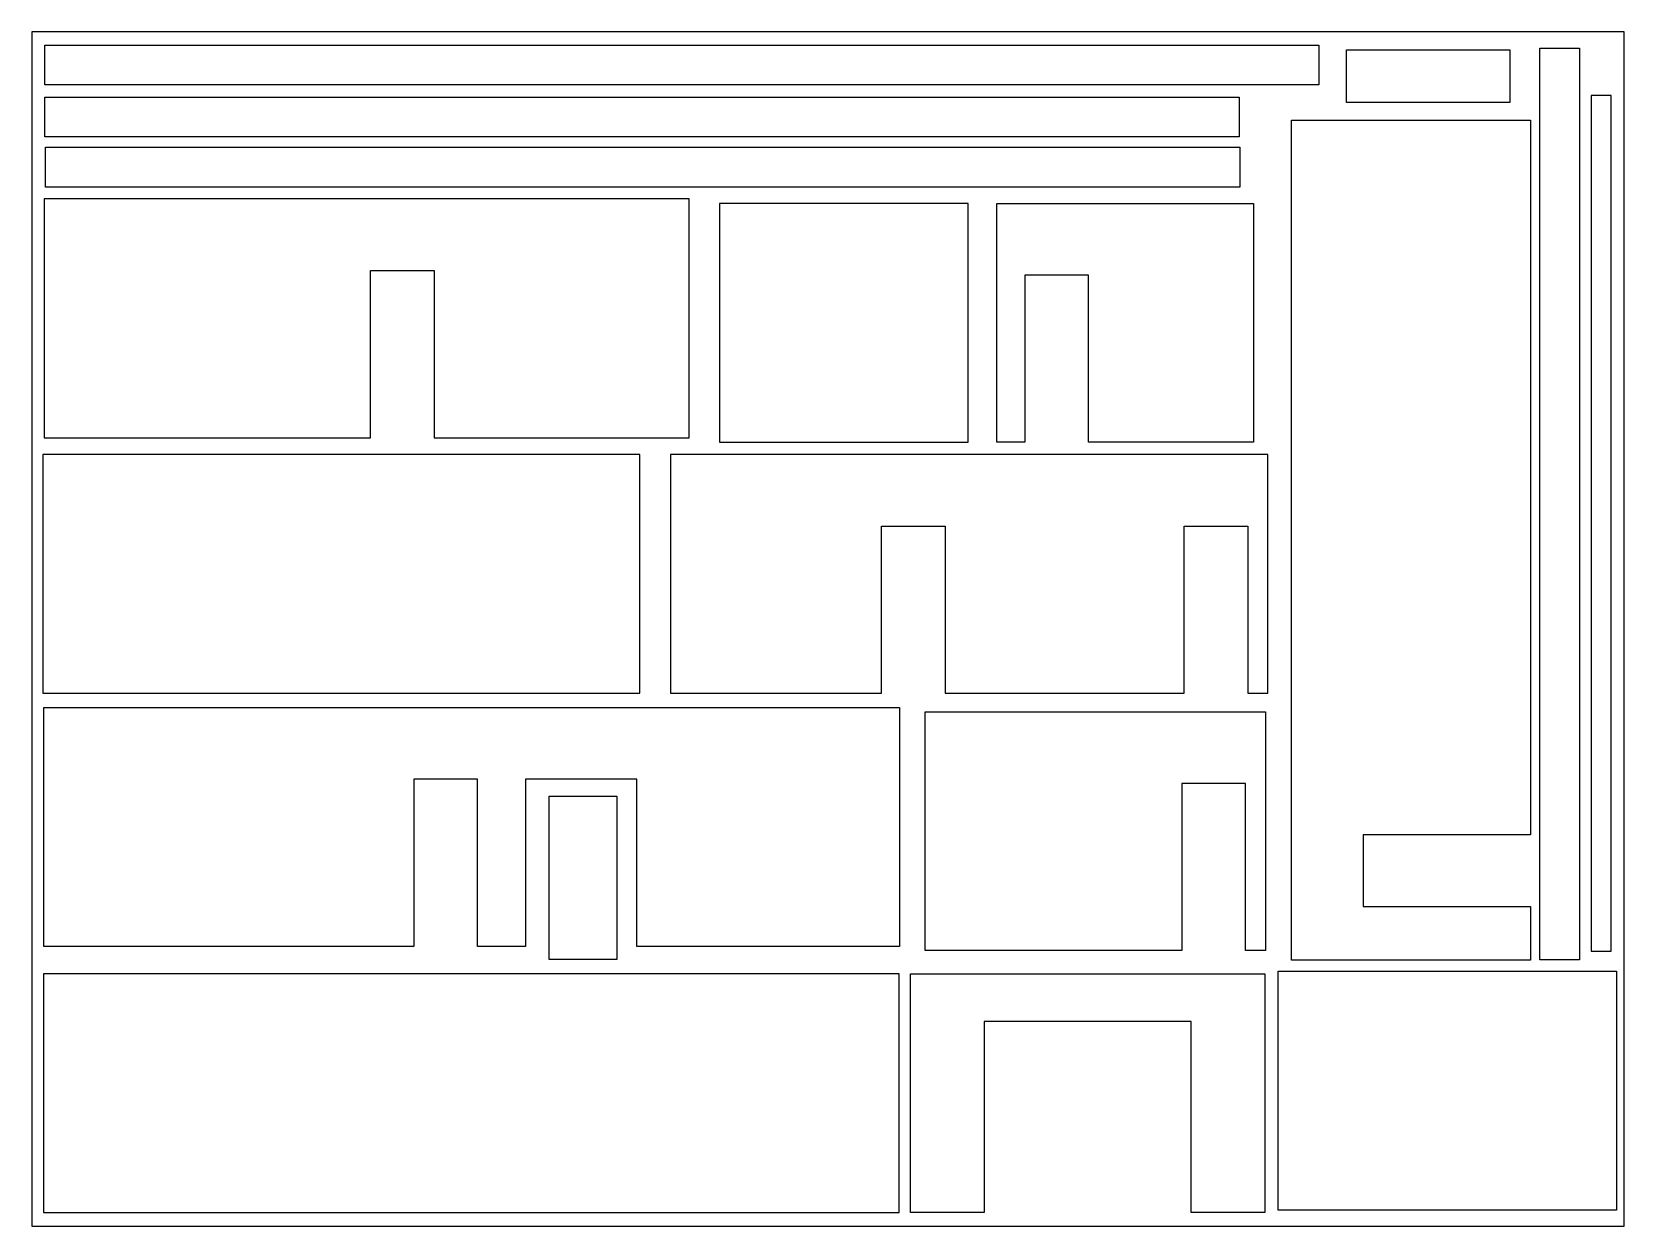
# Model space of a CAD drawing. Extents: x 0 to 800, y 0 to 600.
import ezdxf

# ---------------------------------------------------------------- set-up
doc = ezdxf.new("R2010")
doc.units = 0
doc.layers.get('0').update_dxf_attribs({"linetype": 'CONTINUOUS'})

msp = doc.modelspace()

# ---------------------------------------------------------------- linework, layer by layer
for points in [[(0, 0), (800, 0), (800, 600), (0, 600)], [(6.56, 573.33), (6.56, 593.33), (646.56, 593.33), (646.56, 573.33)], [(742.48, 564.47), (660.48, 564.47), (660.48, 590.97), (742.48, 590.97)], [(777.58, 133.83), (757.58, 133.83), (757.58, 591.83), (777.58, 591.83)], [(793.4, 138.08), (793.4, 568.08), (783.4, 568.08), (783.4, 138.08)], [(6.54, 547.21), (6.54, 567.21), (606.54, 567.21), (606.54, 547.21)], [(752.91, 196.64), (668.91, 196.64), (668.91, 160.64), (752.91, 160.64), (752.91, 133.64), (632.91, 133.64), (632.91, 555.64), (752.91, 555.64)], [(6.93, 522.05), (6.93, 542.05), (606.93, 542.05), (606.93, 522.05)], [(170.17, 396.05), (170.17, 480.05), (202.17, 480.05), (202.17, 396.05), (330.17, 396.05), (330.17, 516.05), (6.17, 516.05), (6.17, 396.05)], [(345.49, 393.78), (470.49, 393.78), (470.49, 513.78), (345.49, 513.78)], [(530.82, 393.78), (530.82, 477.78), (498.82, 477.78), (498.82, 393.78), (484.82, 393.78), (484.82, 513.78), (613.82, 513.78), (613.82, 393.78)], [(5.47, 267.74), (305.47, 267.74), (305.47, 387.74), (5.47, 387.74)], [(320.91, 267.74), (426.91, 267.74), (426.91, 351.74), (458.91, 351.74), (458.91, 267.74), (578.91, 267.74), (578.91, 351.74), (610.91, 351.74), (610.91, 267.74), (620.91, 267.74), (620.91, 387.74), (320.91, 387.74)], [(5.94, 140.56), (5.94, 260.56), (435.94, 260.56), (435.94, 140.56), (303.94, 140.56), (303.94, 224.56), (247.94, 224.56), (247.94, 140.56), (223.94, 140.56), (223.94, 224.56), (191.94, 224.56), (191.94, 140.56)], [(619.75, 138.41), (609.75, 138.41), (609.75, 222.41), (577.75, 222.41), (577.75, 138.41), (448.75, 138.41), (448.75, 258.41), (619.75, 258.41)], [(259.83, 133.94), (259.83, 215.94), (293.83, 215.94), (293.83, 133.94)], [(626.21, 8.07), (626.21, 128.07), (796.21, 128.07), (796.21, 8.07)], [(5.82, 6.78), (435.82, 6.78), (435.82, 126.78), (5.82, 126.78)], [(441.45, 6.78), (441.45, 126.78), (619.45, 126.78), (619.45, 6.78), (582.45, 6.78), (582.45, 102.78), (478.45, 102.78), (478.45, 6.78)]]:
    msp.add_lwpolyline(points, close=True)

doc.saveas('drawing.dxf')
